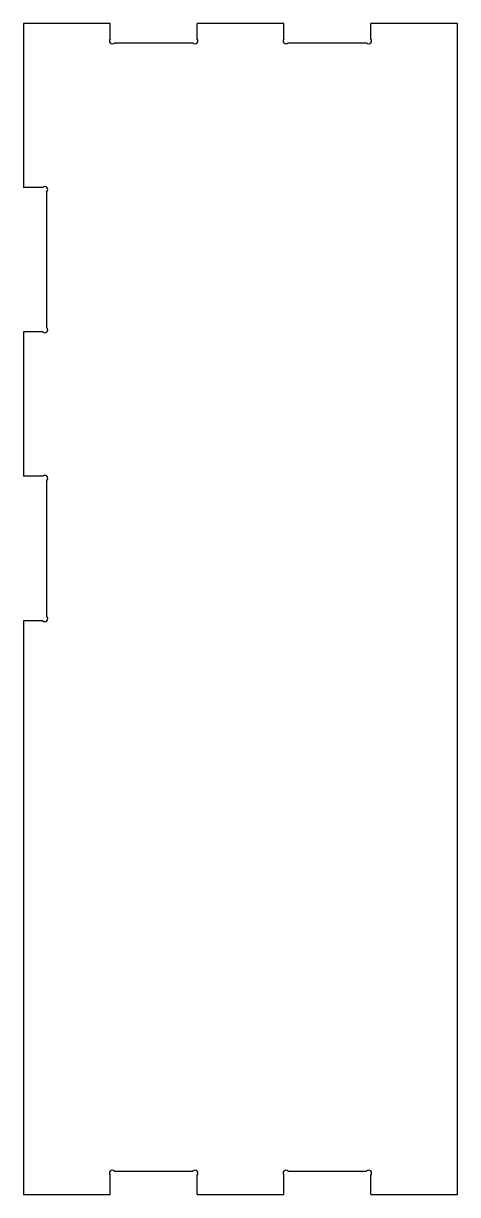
# Model space of a CAD drawing. Extents: x -0.12 to 2.1, y -3 to 3.
import ezdxf

# ---------------------------------------------------------------- set-up
doc = ezdxf.new("R2010")
doc.units = 0
doc.header["$MEASUREMENT"] = 0
doc.layers.add('VISIBLE', color=7, linetype='CONTINUOUS')

msp = doc.modelspace()

# ---------------------------------------------------------------- linework, layer by layer
at = {"layer": 'VISIBLE'}
for p, q in [((0.3244, 3), (-0.12, 3)), ((-0.12, 3), (-0.12, 2.16)), ((0.3244, 2.9212), (0.3244, 3)), ((1.2132, 3), (0.7688, 3)), ((0.7688, 2.9212), (0.7688, 3)), ((1.2132, 2.9212), (1.2132, 3)), ((2.102, 3), (1.6576, 3)), ((1.6576, 2.9212), (1.6576, 3)), ((2.102, -3), (2.102, 3)), ((0.3456, 2.9), (0.7476, 2.9)), ((1.2344, 2.9), (1.6364, 2.9)), ((-0.0212, 2.16), (-0.12, 2.16)), ((0, 1.4412), (0, 2.1388)), ((-0.0212, 1.42), (-0.12, 1.42)), ((-0.12, 1.42), (-0.12, 0.68)), ((-0.0212, 0.68), (-0.12, 0.68)), ((0, -0.0388), (0, 0.6588)), ((-0.0212, -0.06), (-0.12, -0.06)), ((-0.12, -0.06), (-0.12, -3)), ((0.3456, -2.88), (0.7476, -2.88)), ((1.2344, -2.88), (1.6364, -2.88)), ((0.3244, -3), (0.3244, -2.9012)), ((0.7688, -3), (0.7688, -2.9012)), ((1.2132, -3), (1.2132, -2.9012)), ((1.6576, -3), (1.6576, -2.9012)), ((-0.12, -3), (0.3244, -3)), ((0.7688, -3), (1.2132, -3)), ((1.6576, -3), (2.102, -3))]:
    msp.add_line(p, q, dxfattribs=at)
for centre, start, end in [((0.335, 2.9106), 135, 315), ((0.7582, 2.9106), 225, 45), ((1.2238, 2.9106), 135, 315), ((1.647, 2.9106), 225, 45), ((-0.0106, 2.1494), 315, 135), ((-0.0106, 1.4306), 225, 45), ((-0.0106, 0.6694), 315, 135), ((-0.0106, -0.0494), 225, 45), ((0.335, -2.8906), 45, 225), ((0.7582, -2.8906), 315, 135), ((1.2238, -2.8906), 45, 225), ((1.647, -2.8906), 315, 135)]:
    msp.add_arc(centre, 0.015, start, end, dxfattribs=at)

doc.saveas('drawing.dxf')
